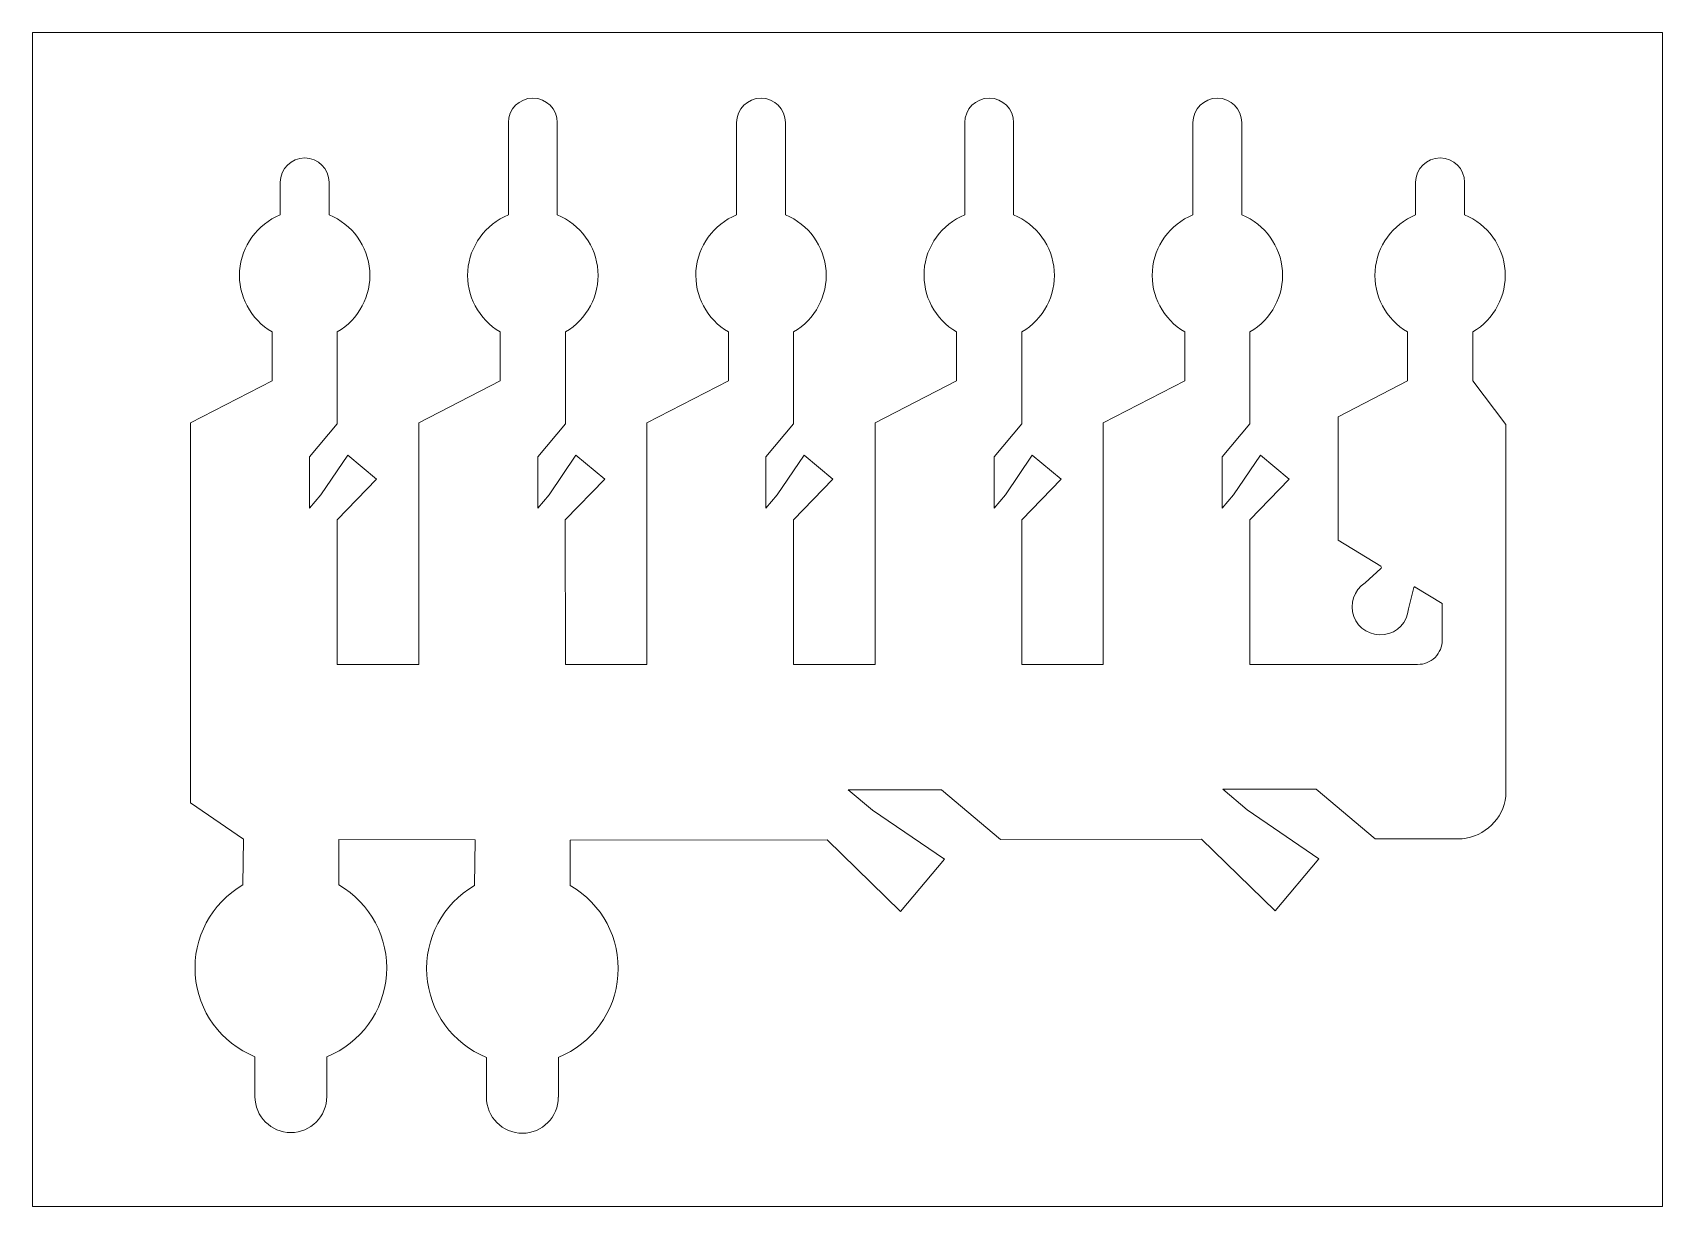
# Model space of a CAD drawing. Header units: millimetres. Extents: x 6.6 to 56.6, y 5 to 41.
import ezdxf

# ---------------------------------------------------------------- set-up
doc = ezdxf.new("R2010")
doc.units = ezdxf.units.MM
doc.layers.add('Layer1', color=130, linetype='Continuous')

msp = doc.modelspace()

# ---------------------------------------------------------------- linework, layer by layer
at = {"color": 1, "lineweight": 5}
for p, q in [((6.647, 40.952), (56.647, 40.952)), ((6.647, 40.952), (6.647, 4.952)), ((56.647, 4.952), (56.647, 40.952)), ((21.244, 38.191), (21.244, 35.36)), ((22.744, 38.191), (22.744, 35.36)), ((28.244, 38.191), (28.244, 35.36)), ((29.744, 38.191), (29.744, 35.36)), ((35.244, 38.191), (35.244, 35.36)), ((36.744, 38.191), (36.744, 35.36)), ((42.244, 38.191), (42.244, 35.36)), ((43.744, 38.191), (43.744, 35.36)), ((14.244, 35.36), (14.244, 36.36)), ((15.744, 35.36), (15.744, 36.36)), ((49.077, 35.36), (49.077, 36.36)), ((50.577, 35.36), (50.577, 36.36)), ((13.994, 30.274), (13.994, 31.774)), ((15.994, 28.957), (15.994, 31.774)), ((20.994, 30.274), (20.994, 31.774)), ((22.994, 28.957), (22.994, 31.774)), ((27.994, 30.274), (27.994, 31.774)), ((29.994, 28.957), (29.994, 31.774)), ((34.994, 30.274), (34.994, 31.774)), ((36.994, 28.957), (36.994, 31.774)), ((41.994, 30.274), (41.994, 31.774)), ((43.994, 28.957), (43.994, 31.774)), ((48.827, 30.274), (48.827, 31.774)), ((50.827, 30.274), (50.827, 31.774)), ((13.994, 30.274), (11.494, 28.98)), ((20.994, 30.274), (18.494, 28.98)), ((27.994, 30.274), (25.494, 28.98)), ((34.994, 30.274), (32.494, 28.98)), ((41.994, 30.274), (39.494, 28.98)), ((48.827, 30.274), (46.697, 29.171)), ((50.827, 30.274), (51.846, 28.933)), ((46.697, 29.171), (46.697, 25.385)), ((11.494, 28.98), (11.494, 17.329)), ((15.144, 27.944), (15.994, 28.957)), ((18.494, 28.98), (18.494, 21.574)), ((22.144, 27.944), (22.994, 28.957)), ((25.494, 28.98), (25.494, 21.574)), ((29.144, 27.944), (29.994, 28.957)), ((32.494, 28.98), (32.494, 21.574)), ((36.144, 27.944), (36.994, 28.957)), ((39.494, 28.98), (39.494, 21.574)), ((43.144, 27.944), (43.994, 28.957)), ((51.846, 28.933), (51.846, 17.529)), ((15.144, 27.944), (15.144, 26.367)), ((22.144, 27.944), (22.144, 26.367)), ((29.144, 27.944), (29.144, 26.367)), ((36.144, 27.944), (36.144, 26.367)), ((43.144, 27.944), (43.144, 26.367)), ((15.99, 26.011), (15.994, 21.574)), ((22.99, 26.011), (22.994, 21.574)), ((29.99, 26.011), (29.994, 21.574)), ((36.99, 26.011), (36.994, 21.574)), ((43.99, 26.011), (43.99, 21.574)), ((48.005, 24.586), (46.697, 25.385)), ((48.009, 24.512), (47.526, 24.075)), ((49.024, 23.938), (48.857, 23.276)), ((49.888, 23.439), (49.066, 23.948)), ((49.888, 22.324), (49.888, 23.439)), ((15.994, 21.574), (18.494, 21.574)), ((22.994, 21.574), (25.494, 21.574)), ((29.994, 21.574), (32.494, 21.574)), ((36.994, 21.574), (39.494, 21.574)), ((43.99, 21.574), (49.138, 21.574)), ((34.532, 17.727), (31.666, 17.727)), ((34.532, 17.727), (36.341, 16.209)), ((46.023, 17.746), (43.157, 17.746)), ((46.023, 17.746), (47.832, 16.228)), ((13.117, 16.21), (11.494, 17.329)), ((13.117, 16.21), (13.1, 14.812)), ((16.04, 16.203), (20.221, 16.19)), ((16.04, 14.812), (16.04, 16.203)), ((20.221, 16.19), (20.203, 14.793)), ((31.021, 16.19), (23.143, 16.184)), ((23.143, 14.793), (23.143, 16.184)), ((36.341, 16.209), (42.512, 16.21)), ((47.832, 16.228), (50.502, 16.229)), ((13.467, 8.319), (13.467, 9.541)), ((15.672, 8.319), (15.672, 9.541)), ((20.571, 8.299), (20.571, 9.521)), ((22.776, 8.299), (22.776, 9.521)), ((6.647, 4.952), (56.647, 4.952))]:
    msp.add_line(p, q, dxfattribs=at)
for centre, radius, start, end in [((21.994, 38.191), 0.75, 0, 180), ((28.994, 38.191), 0.75, 0, 180), ((35.994, 38.191), 0.75, 0, 180), ((42.994, 38.191), 0.75, 0, 180), ((14.994, 36.36), 0.75, 0, 180), ((49.827, 36.36), 0.75, 0, 180), ((14.994, 33.506), 2, 112.0243, 240), ((14.994, 33.506), 2, 300, 67.9757), ((21.994, 33.506), 2, 112.0243, 240), ((21.994, 33.506), 2, 300, 67.9757), ((28.994, 33.506), 2, 112.0243, 240), ((28.994, 33.506), 2, 300, 67.9757), ((35.994, 33.506), 2, 112.0243, 240), ((35.994, 33.506), 2, 300, 67.9757), ((42.994, 33.506), 2, 112.0243, 240), ((42.994, 33.506), 2, 300, 67.9757), ((49.827, 33.506), 2, 112.0243, 240), ((49.827, 33.506), 2, 300, 67.9757), ((47.983, 24.548), 0.0439, 305.821, 60.4812), ((47.993, 23.345), 0.866, 122.6201, 355.3997), ((49.049, 23.926), 0.0275, 49.8242, 154.3219), ((49.15, 22.312), 0.738, 269.1007, 0.8993), ((50.359, 17.722), 1.5, 275.481, 352.602), ((14.57, 12.266), 2.94, 120, 247.9757), ((14.57, 12.266), 2.94, 292.0243, 60), ((21.673, 12.247), 2.94, 120, 247.9757), ((21.673, 12.247), 2.94, 292.0243, 60), ((14.57, 8.319), 1.102, 180, 0), ((21.673, 8.299), 1.102, 180, 0)]:
    msp.add_arc(centre, radius, start, end, dxfattribs=at)
at = {"layer": 'Layer1', "color": 1, "lineweight": 5}
for p, q in [((16.317, 27.991), (15.49, 26.778)), ((17.197, 27.253), (16.317, 27.991)), ((23.317, 27.991), (22.49, 26.778)), ((24.197, 27.253), (23.317, 27.991)), ((30.317, 27.991), (29.49, 26.778)), ((31.197, 27.253), (30.317, 27.991)), ((37.317, 27.991), (36.49, 26.778)), ((38.197, 27.253), (37.317, 27.991)), ((44.317, 27.991), (43.49, 26.778)), ((45.197, 27.253), (44.317, 27.991)), ((17.197, 27.253), (15.99, 26.011)), ((24.197, 27.253), (22.99, 26.011)), ((31.197, 27.253), (29.99, 26.011)), ((38.197, 27.253), (36.99, 26.011)), ((45.197, 27.253), (43.99, 26.011)), ((15.144, 26.367), (15.49, 26.778)), ((22.144, 26.367), (22.49, 26.778)), ((29.144, 26.367), (29.49, 26.778)), ((36.144, 26.367), (36.49, 26.778)), ((43.144, 26.367), (43.49, 26.778)), ((31.666, 17.727), (32.414, 17.1)), ((43.157, 17.746), (43.904, 17.119)), ((34.618, 15.597), (32.414, 17.1)), ((46.109, 15.616), (43.904, 17.119)), ((33.276, 13.998), (31.021, 16.19)), ((44.767, 14.018), (42.512, 16.21)), ((33.276, 13.998), (34.618, 15.597)), ((44.767, 14.018), (46.109, 15.616))]:
    msp.add_line(p, q, dxfattribs=at)

doc.saveas('drawing.dxf')
